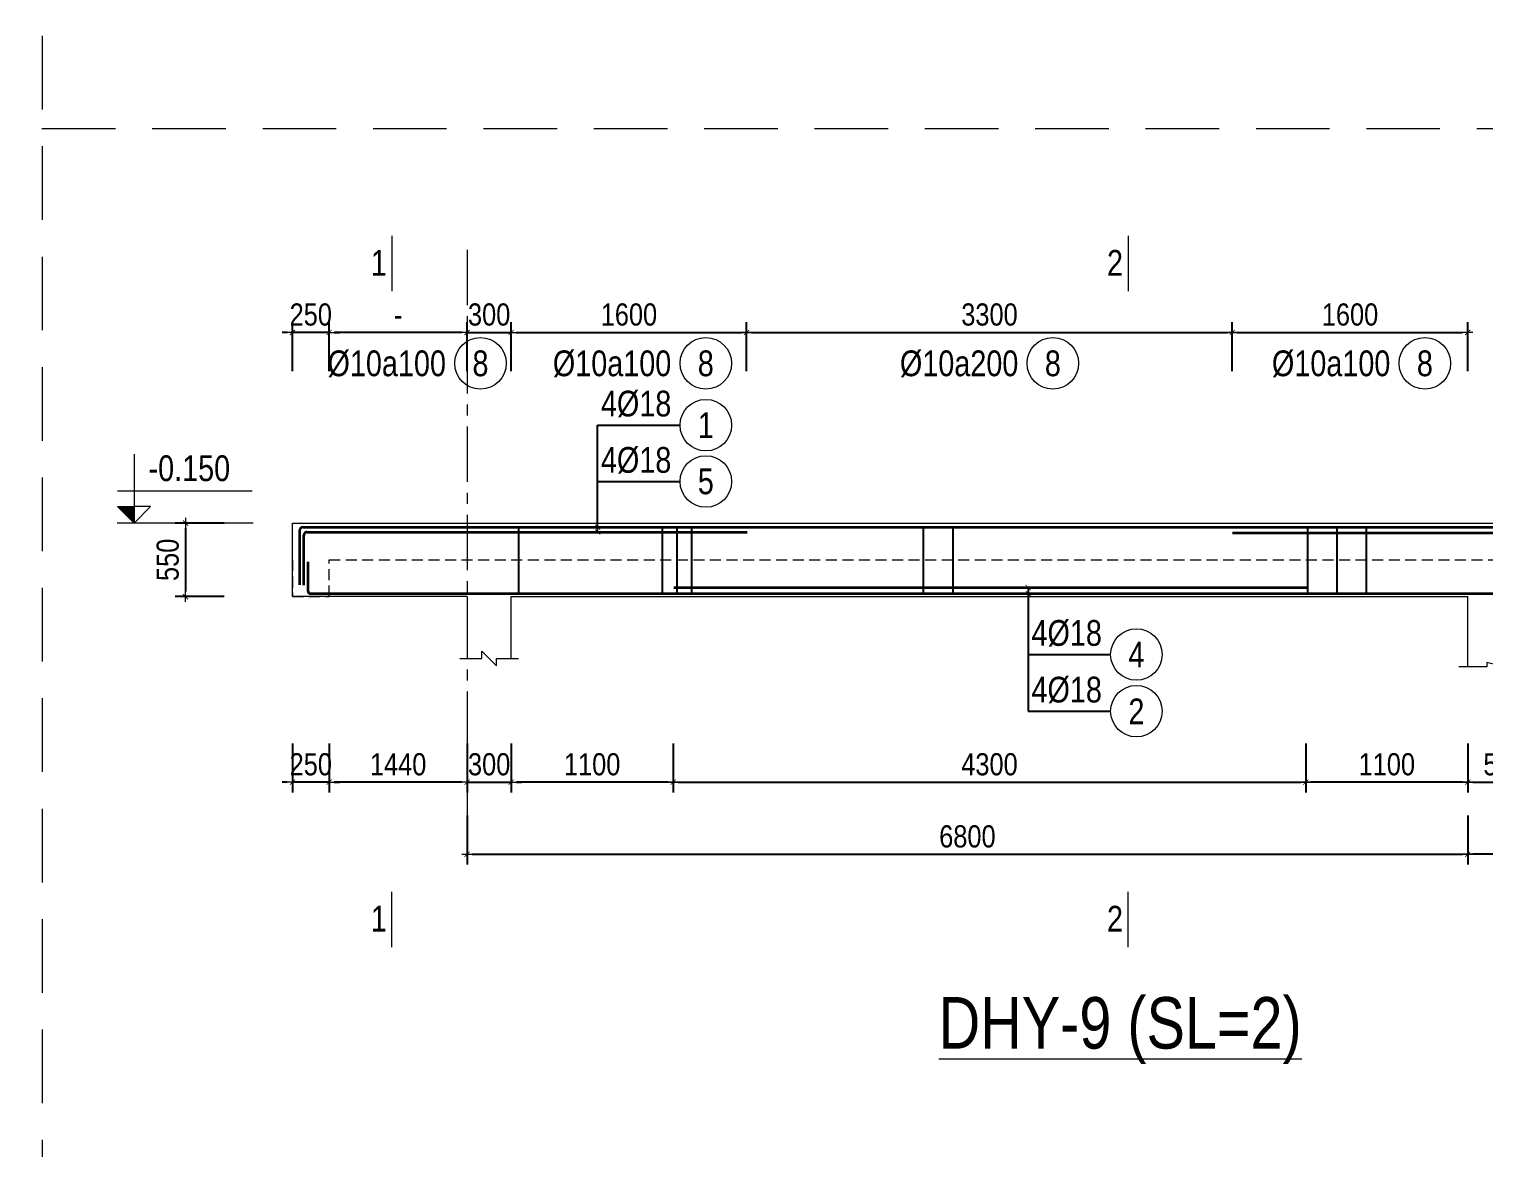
# Model space of a CAD drawing. Header units: millimetres. Extents: x 397144 to 10081729, y 99180 to 1327802.
# Drawn here: x 4993426 to 5003312, y 706292 to 713891 of the extents above; entities that cross this region are included whole.
import ezdxf
from ezdxf.enums import TextEntityAlignment as Align

# ---------------------------------------------------------------- set-up
doc = ezdxf.new("R2010")
doc.units = ezdxf.units.MM
doc.header["$PDSIZE"] = -10
doc.linetypes.add('CENTER', pattern=[2, 1.25, -0.25, 0.25, -0.25])
doc.linetypes.add('HIDDEN', pattern=[0.375, 0.25, -0.125])
doc.layers.get('0').update_dxf_attribs({"linetype": 'CONTINUOUS'})
doc.layers.get('Defpoints').update_dxf_attribs({"color": 12, "linetype": 'CONTINUOUS'})
for name, color, linetype, lineweight in [('kata_dim', 8, 'CONTINUOUS', 13), ('kata_grid', 8, 'CENTER', 13), ('kata_net khuat', 9, 'HIDDEN', 5), ('kata_net manh', 8, 'CONTINUOUS', 5), ('kata_net thay', 4, 'CONTINUOUS', 20), ('kata_text', 7, 'CONTINUOUS', 20), ('kata_thep chu', 1, 'CONTINUOUS', 35), ('kata_thep dai', 220, 'CONTINUOUS', 25)]:
    doc.layers.add(name, color=color, linetype=linetype, lineweight=lineweight)
doc.styles.add('kata_text', font='arial.ttf', dxfattribs={"width": 0.8})
doc.styles.add('Star-HelCon', font='VHELVCN_0.TTF')
doc.dimstyles.new('kata_dim_70', dxfattribs={"dimscale": 70, "dimtxt": 2.15, "dimasz": 0.5, "dimexe": 1, "dimexo": 2, "dimtad": 1, "dimdec": 0, "dimrnd": 5, "dimzin": 0, "dimdsep": 46, "dimtxsty": 'Star-HelCon', "dimblk": 'kata_block_ArchTick', "dimcen": 0.09, "dimdle": 1.2, "dimclrd": 8, "dimclre": 8, "dimclrt": 3, "dimadec": 0, "dimazin": 0, "dimtfac": 1, "dimtdec": 0, "dimtix": 1, "dimtmove": 2, "dimatfit": 3, "dimfxl": 3.75, "dimfxlon": 1, "dimtolj": 1, "dimtzin": 0, "dimarcsym": 0})

# ---------------------------------------------------------------- blocks, each defined once
blk = doc.blocks.new('kata_block_TD')
at = {"color": 6, "linetype": 'ByBlock', "lineweight": -2, "style": 'kata_text', "width": 0.8}
blk.add_attdef('SECTDET2', text='', height=5, dxfattribs=at).set_placement((0, 7.970649532882817), align=Align.CENTER)
at = {"color": 0, "linetype": 'ByBlock', "lineweight": -2, "style": 'kata_text', "width": 0.8}
blk.add_attdef('SECTDET1', text='', height=5, dxfattribs=at).set_placement((0, 1.470649532882817), align=Align.CENTER)
at = {"color": 3, "lineweight": 25, "style": 'kata_text', "width": 0.8}
blk.add_attdef('SSCALE', text='', height=2.5, dxfattribs=at).set_placement((0, -3.998868953555331), align=Align.CENTER)
blk = doc.blocks.new('kata_block_ArchTick')
at = {"color": 8}
blk.add_line((1, 0), (-1, 0), dxfattribs=at)
at = {"color": 8, "const_width": 0.15}
blk.add_lwpolyline([(-0.5, -0.5), (0.5, 0.5)], dxfattribs=at)
blk = doc.blocks.new('*D681')
at = {"layer": 'Defpoints', "color": 0, "transparency": 16777216}
for p in [(4996701.804980027, 711830.7910530006), (4996401.804980027, 710535.7910530006), (4996701.804980027, 710535.7910530006)]:
    blk.add_point(p, dxfattribs=at)
at = {"layer": 'kata_dim', "color": 8, "lineweight": -2, "transparency": 16777216}
for p, q in [((4996401.804980027, 711568.2910530006), (4996401.804980027, 711900.7910530006)), ((4996701.804980027, 711568.2910530006), (4996701.804980027, 711900.7910530006)), ((4996366.804980027, 711830.7910530006), (4996331.804980027, 711830.7910530006)), ((4996401.804980027, 711830.7910530006), (4996701.804980027, 711830.7910530006)), ((4996736.804980027, 711830.7910530006), (4996771.804980027, 711830.7910530006))]:
    blk.add_line(p, q, dxfattribs=at)
at = {"layer": 'kata_dim', "color": 8, "lineweight": -2, "transparency": 16777216, "xscale": 35, "yscale": 35, "zscale": 35}
blk.add_blockref('kata_block_ArchTick', (4996401.804980027, 711830.7910530006), dxfattribs=at)
at = {"layer": 'kata_dim', "color": 8, "lineweight": -2, "transparency": 16777216, "xscale": 35, "yscale": 35, "zscale": 35, "rotation": 180}
blk.add_blockref('kata_block_ArchTick', (4996701.804980027, 711830.7910530006), dxfattribs=at)
at = {"layer": 'kata_dim', "color": 3, "transparency": 16777216, "insert": (4996551.804980027, 711951.396386334), "char_height": 150.5, "attachment_point": 5, "style": 'Star-HelCon'}
blk.add_mtext('\\A1;300', dxfattribs=at)
blk = doc.blocks.new('*D682')
at = {"layer": 'Defpoints', "color": 0, "transparency": 16777216}
for p in [(4998301.804980027, 711830.7910530006), (4996701.804980027, 710535.7910530006), (4998301.804980027, 710535.7910530006)]:
    blk.add_point(p, dxfattribs=at)
at = {"layer": 'kata_dim', "color": 8, "lineweight": -2, "transparency": 16777216}
for p, q in [((4996701.804980027, 711568.2910530006), (4996701.804980027, 711900.7910530006)), ((4998301.804980027, 711568.2910530006), (4998301.804980027, 711900.7910530006)), ((4996736.804980027, 711830.7910530006), (4998266.804980027, 711830.7910530006))]:
    blk.add_line(p, q, dxfattribs=at)
at = {"layer": 'kata_dim', "color": 8, "lineweight": -2, "transparency": 16777216, "xscale": 35, "yscale": 35, "zscale": 35, "rotation": 180}
blk.add_blockref('kata_block_ArchTick', (4996701.804980027, 711830.7910530006), dxfattribs=at)
at = {"layer": 'kata_dim', "color": 8, "lineweight": -2, "transparency": 16777216, "xscale": 35, "yscale": 35, "zscale": 35}
blk.add_blockref('kata_block_ArchTick', (4998301.804980027, 711830.7910530006), dxfattribs=at)
at = {"layer": 'kata_dim', "color": 3, "transparency": 16777216, "insert": (4997501.804980027, 711951.396386334), "char_height": 150.5, "attachment_point": 5, "style": 'Star-HelCon'}
blk.add_mtext('\\A1;1600', dxfattribs=at)
blk = doc.blocks.new('*D683')
at = {"layer": 'Defpoints', "color": 0, "transparency": 16777216}
for p in [(5001601.804974777, 711830.7910530006), (4998301.804980027, 710535.7910530006), (5001601.804974777, 710535.7910530006)]:
    blk.add_point(p, dxfattribs=at)
at = {"layer": 'kata_dim', "color": 8, "lineweight": -2, "transparency": 16777216}
for p, q in [((4998301.804980027, 711568.2910530006), (4998301.804980027, 711900.7910530006)), ((5001601.804974777, 711568.2910530006), (5001601.804974777, 711900.7910530006)), ((4998336.804980027, 711830.7910530006), (5001566.804974777, 711830.7910530006))]:
    blk.add_line(p, q, dxfattribs=at)
at = {"layer": 'kata_dim', "color": 8, "lineweight": -2, "transparency": 16777216, "xscale": 35, "yscale": 35, "zscale": 35, "rotation": 180}
blk.add_blockref('kata_block_ArchTick', (4998301.804980027, 711830.7910530006), dxfattribs=at)
at = {"layer": 'kata_dim', "color": 8, "lineweight": -2, "transparency": 16777216, "xscale": 35, "yscale": 35, "zscale": 35}
blk.add_blockref('kata_block_ArchTick', (5001601.804974777, 711830.7910530006), dxfattribs=at)
at = {"layer": 'kata_dim', "color": 3, "transparency": 16777216, "insert": (4999951.804977402, 711951.396386334), "char_height": 150.5, "attachment_point": 5, "style": 'Star-HelCon'}
blk.add_mtext('\\A1;3300', dxfattribs=at)
blk = doc.blocks.new('*D684')
at = {"layer": 'Defpoints', "color": 0, "transparency": 16777216}
for p in [(5003201.804974777, 711830.7910530006), (5001601.804974777, 710535.7910530006), (5003201.804974777, 710535.7910530006)]:
    blk.add_point(p, dxfattribs=at)
at = {"layer": 'kata_dim', "color": 8, "lineweight": -2, "transparency": 16777216}
for p, q in [((5001601.804974777, 711568.2910530006), (5001601.804974777, 711900.7910530006)), ((5003201.804974777, 711568.2910530006), (5003201.804974777, 711900.7910530006)), ((5001636.804974777, 711830.7910530006), (5003166.804974777, 711830.7910530006))]:
    blk.add_line(p, q, dxfattribs=at)
at = {"layer": 'kata_dim', "color": 8, "lineweight": -2, "transparency": 16777216, "xscale": 35, "yscale": 35, "zscale": 35, "rotation": 180}
blk.add_blockref('kata_block_ArchTick', (5001601.804974777, 711830.7910530006), dxfattribs=at)
at = {"layer": 'kata_dim', "color": 8, "lineweight": -2, "transparency": 16777216, "xscale": 35, "yscale": 35, "zscale": 35}
blk.add_blockref('kata_block_ArchTick', (5003201.804974777, 711830.7910530006), dxfattribs=at)
at = {"layer": 'kata_dim', "color": 3, "transparency": 16777216, "insert": (5002401.804974777, 711951.396386334), "char_height": 150.5, "attachment_point": 5, "style": 'Star-HelCon'}
blk.add_mtext('\\A1;1600', dxfattribs=at)
blk = doc.blocks.new('*D685')
at = {"layer": 'Defpoints', "color": 0, "transparency": 16777216}
for p in [(4995468.719767909, 710535.7910530008), (4994488.719767964, 710035.7910530008), (4995468.719767909, 710035.7910530008)]:
    blk.add_point(p, dxfattribs=at)
at = {"layer": 'kata_dim', "color": 8, "lineweight": -2, "transparency": 16777216}
for p, q in [((4994751.219767964, 710535.7910530008), (4994418.719767964, 710535.7910530008)), ((4994488.719767964, 710500.7910530008), (4994488.719767964, 710070.7910530008)), ((4994751.219767964, 710035.7910530008), (4994418.719767964, 710035.7910530008))]:
    blk.add_line(p, q, dxfattribs=at)
at = {"layer": 'kata_dim', "color": 8, "lineweight": -2, "transparency": 16777216, "xscale": 35, "yscale": 35, "zscale": 35}
for p, rotation in [((4994488.719767964, 710535.7910530008), 90), ((4994488.719767964, 710035.7910530008), 270)]:
    blk.add_blockref('kata_block_ArchTick', p, dxfattribs=dict(at, rotation=rotation))
at = {"layer": 'kata_dim', "color": 3, "transparency": 16777216, "insert": (4994368.114434631, 710285.7910529992), "char_height": 150.5, "attachment_point": 5, "rotation": 90, "style": 'Star-HelCon'}
blk.add_mtext('\\A1;550', dxfattribs=at)
blk = doc.blocks.new('kata_block_CT')
blk.add_hatch(color=256).paths.add_polyline_path([(0, 1.596954857557648), (-1.612010908633238, 1.596954857557648), (0, 0)])
at = {"ltscale": 50}
h = blk.add_hatch(dxfattribs=at)
h.set_pattern_fill('ANSI31', color=8, scale=1.406250541793835, style=0)
h.set_pattern_definition([(45.00000000000001, (0, 5.456968210637569e-12), (-3.157122508925224, 3.157122508925225), [])])
h.paths.add_polyline_path([(0, 1.596954857557648), (0, 0), (1.612010908924276, 1.596954857557648)])
at = {"color": 8, "ltscale": 50}
for p, q in [((-1.592704896858777, 3.140833880479477), (11.46947077315417, 3.140833880479477)), ((11.56125648126181, 5.456968210637569e-12), (-1.63869572513795, 5.456968210637569e-12))]:
    blk.add_line(p, q, dxfattribs=at)
for points in [[(0, 6.69495074864426), (0, 0)], [(0, 0), (-1.612010908633238, 1.596954857557648), (0, 1.596954857557648)], [(0, 0), (1.612010908924276, 1.596954857557648), (0, 1.596954857557648)]]:
    blk.add_lwpolyline(points, dxfattribs=at)
at = {"color": 3, "style": 'kata_text', "width": 0.8}
blk.add_attdef('CT', (1.409564409346785, 4.068271311703938), '', height=2.5, dxfattribs=at)
blk = doc.blocks.new('*D686')
at = {"layer": 'Defpoints', "color": 0, "transparency": 16777216}
for p in [(4996401.804980027, 709615.7910530006), (5003201.804980027, 708775.7910530006), (5003201.804980027, 708285.7910530006)]:
    blk.add_point(p, dxfattribs=at)
at = {"layer": 'kata_dim', "color": 8, "lineweight": -2, "transparency": 16777216}
for p, q in [((4996401.804980027, 708548.2910530006), (4996401.804980027, 708215.7910530006)), ((5003201.804980027, 708548.2910530006), (5003201.804980027, 708215.7910530006)), ((4996436.804980027, 708285.7910530006), (5003166.804980027, 708285.7910530006))]:
    blk.add_line(p, q, dxfattribs=at)
at = {"layer": 'kata_dim', "color": 8, "lineweight": -2, "transparency": 16777216, "xscale": 35, "yscale": 35, "zscale": 35, "rotation": 180}
blk.add_blockref('kata_block_ArchTick', (4996401.804980027, 708285.7910530006), dxfattribs=at)
at = {"layer": 'kata_dim', "color": 8, "lineweight": -2, "transparency": 16777216, "xscale": 35, "yscale": 35, "zscale": 35}
blk.add_blockref('kata_block_ArchTick', (5003201.804980027, 708285.7910530006), dxfattribs=at)
at = {"layer": 'kata_dim', "color": 3, "transparency": 16777216, "insert": (4999801.804980027, 708406.396386334), "char_height": 150.5, "attachment_point": 5, "style": 'Star-HelCon'}
blk.add_mtext('\\A1;6800', dxfattribs=at)
blk = doc.blocks.new('*D687')
at = {"layer": 'Defpoints', "color": 0, "transparency": 16777216}
for p in [(4996401.804980027, 710035.7910530006), (4996701.804980027, 710035.7910530006), (4996701.804980027, 708775.7910530006)]:
    blk.add_point(p, dxfattribs=at)
at = {"layer": 'kata_dim', "color": 8, "lineweight": -2, "transparency": 16777216}
for p, q in [((4996401.804980027, 709038.2910530006), (4996401.804980027, 708705.7910530006)), ((4996701.804980027, 709038.2910530006), (4996701.804980027, 708705.7910530006)), ((4996366.804980027, 708775.7910530006), (4996331.804980027, 708775.7910530006)), ((4996401.804980027, 708775.7910530006), (4996701.804980027, 708775.7910530006)), ((4996736.804980027, 708775.7910530006), (4996771.804980027, 708775.7910530006))]:
    blk.add_line(p, q, dxfattribs=at)
at = {"layer": 'kata_dim', "color": 8, "lineweight": -2, "transparency": 16777216, "xscale": 35, "yscale": 35, "zscale": 35}
blk.add_blockref('kata_block_ArchTick', (4996401.804980027, 708775.7910530006), dxfattribs=at)
at = {"layer": 'kata_dim', "color": 8, "lineweight": -2, "transparency": 16777216, "xscale": 35, "yscale": 35, "zscale": 35, "rotation": 180}
blk.add_blockref('kata_block_ArchTick', (4996701.804980027, 708775.7910530006), dxfattribs=at)
at = {"layer": 'kata_dim', "color": 3, "transparency": 16777216, "insert": (4996551.804980027, 708896.396386334), "char_height": 150.5, "attachment_point": 5, "style": 'Star-HelCon'}
blk.add_mtext('\\A1;300', dxfattribs=at)
blk = doc.blocks.new('*D688')
at = {"layer": 'Defpoints', "color": 0, "transparency": 16777216}
for p in [(4996701.804980027, 710035.7910530006), (4997801.804980027, 710035.7910530006), (4996701.804980027, 708775.7910530006)]:
    blk.add_point(p, dxfattribs=at)
at = {"layer": 'kata_dim', "color": 8, "lineweight": -2, "transparency": 16777216}
for p, q in [((4996701.804980027, 709038.2910530006), (4996701.804980027, 708705.7910530006)), ((4997801.804980027, 709038.2910530006), (4997801.804980027, 708705.7910530006)), ((4997766.804980027, 708775.7910530006), (4996736.804980027, 708775.7910530006))]:
    blk.add_line(p, q, dxfattribs=at)
at = {"layer": 'kata_dim', "color": 8, "lineweight": -2, "transparency": 16777216, "xscale": 35, "yscale": 35, "zscale": 35, "rotation": 180}
blk.add_blockref('kata_block_ArchTick', (4996701.804980027, 708775.7910530006), dxfattribs=at)
at = {"layer": 'kata_dim', "color": 8, "lineweight": -2, "transparency": 16777216, "xscale": 35, "yscale": 35, "zscale": 35}
blk.add_blockref('kata_block_ArchTick', (4997801.804980027, 708775.7910530006), dxfattribs=at)
at = {"layer": 'kata_dim', "color": 3, "transparency": 16777216, "insert": (4997251.804980027, 708896.396386334), "char_height": 150.5, "attachment_point": 5, "style": 'Star-HelCon'}
blk.add_mtext('\\A1;1100', dxfattribs=at)
blk = doc.blocks.new('*D689')
at = {"layer": 'Defpoints', "color": 0, "transparency": 16777216}
for p in [(4997801.804980027, 710035.7910530006), (5002101.804974777, 709038.2910530006), (5002101.804974777, 708775.7910530006)]:
    blk.add_point(p, dxfattribs=at)
at = {"layer": 'kata_dim', "color": 8, "lineweight": -2, "transparency": 16777216}
for p, q in [((4997801.804980027, 709038.2910530006), (4997801.804980027, 708705.7910530006)), ((5002101.804974777, 708898.2910530006), (5002101.804974777, 708705.7910530006)), ((4997836.804980027, 708775.7910530006), (5002066.804974777, 708775.7910530006))]:
    blk.add_line(p, q, dxfattribs=at)
at = {"layer": 'kata_dim', "color": 8, "lineweight": -2, "transparency": 16777216, "xscale": 35, "yscale": 35, "zscale": 35, "rotation": 180}
blk.add_blockref('kata_block_ArchTick', (4997801.804980027, 708775.7910530006), dxfattribs=at)
at = {"layer": 'kata_dim', "color": 8, "lineweight": -2, "transparency": 16777216, "xscale": 35, "yscale": 35, "zscale": 35}
blk.add_blockref('kata_block_ArchTick', (5002101.804974777, 708775.7910530006), dxfattribs=at)
at = {"layer": 'kata_dim', "color": 3, "transparency": 16777216, "insert": (4999951.804977402, 708896.396386334), "char_height": 150.5, "attachment_point": 5, "style": 'Star-HelCon'}
blk.add_mtext('\\A1;4300', dxfattribs=at)
blk = doc.blocks.new('*U11')
blk.add_circle((2.5, 0), 2.5)
at = {"layer": 'kata_text', "color": 3, "style": 'kata_text', "width": 0.8}
blk.add_attdef('DK2', text='', height=2.5, dxfattribs=at).set_placement((-0.85, 0.8455043070534884), align=Align.RIGHT)
at = {"layer": 'kata_text', "color": 7, "style": 'kata_text', "width": 0.8}
blk.add_attdef('SH3', text='', height=2.5, dxfattribs=at).set_placement((2.5, 0), align=Align.MIDDLE)
blk = doc.blocks.new('*U14')
blk.add_circle((2.5, 0), 2.5)
at = {"layer": 'kata_text', "color": 3, "style": 'kata_text', "width": 0.8}
blk.add_attdef('DKKC2', text='', height=2.5, dxfattribs=at).set_placement((-0.85, -1.249999999999998), align=Align.RIGHT)
at = {"layer": 'kata_text', "color": 7, "style": 'kata_text', "width": 0.8}
blk.add_attdef('SH3', text='', height=2.5, dxfattribs=at).set_placement((2.5, 0), align=Align.MIDDLE)
blk = doc.blocks.new('kata_block_SECBAL')
at = {"color": 0, "linetype": 'ByBlock', "lineweight": -2}
blk.add_line((9.278846846427768e-07, 4.357142857143117), (0, -1), dxfattribs=at)
at = {"color": 0, "linetype": 'ByBlock', "lineweight": -2, "style": 'kata_text', "width": 0.8}
blk.add_attdef('DETAIL', text='', height=2.5, dxfattribs=at).set_placement((-0.4999587343882013, 1.749873724336794), align=Align.MIDDLE_RIGHT)
blk = doc.blocks.new('*U15')
at = {"color": 0, "linetype": 'ByBlock', "lineweight": -2}
blk.add_line((9.278846826760661e-07, -1), (1.966710793847991e-15, 4.357142857143117), dxfattribs=at)
at = {"color": 0, "linetype": 'ByBlock', "lineweight": -2, "style": 'kata_text', "width": 0.8}
blk.add_attdef('DETAIL', text='', height=2.5, dxfattribs=at).set_placement((-0.4999587343882013, 1.749873724336794), align=Align.MIDDLE_RIGHT)
blk = doc.blocks.new('*D692')
at = {"layer": 'Defpoints', "color": 0, "ltscale": 0.8, "transparency": 16777216}
for p in [(4995464.866738762, 711830.7910530006), (4996401.804980027, 710535.7910530006), (4995464.866738762, 710285.7910530006)]:
    blk.add_point(p, dxfattribs=at)
at = {"layer": 'kata_net thay', "color": 8, "lineweight": -2, "ltscale": 0.8, "transparency": 16777216}
for p, q in [((4995464.866738762, 711568.2910530006), (4995464.866738762, 711900.7910530006)), ((4996401.804980027, 711568.2910530006), (4996401.804980027, 711900.7910530006)), ((4996366.804980027, 711830.7910530006), (4995499.866738762, 711830.7910530006))]:
    blk.add_line(p, q, dxfattribs=at)
at = {"layer": 'kata_net thay', "color": 8, "lineweight": -2, "ltscale": 0.8, "transparency": 16777216, "xscale": 35, "yscale": 35, "zscale": 35, "rotation": 180}
blk.add_blockref('kata_block_ArchTick', (4995464.866738762, 711830.7910530006), dxfattribs=at)
at = {"layer": 'kata_net thay', "color": 8, "lineweight": -2, "ltscale": 0.8, "transparency": 16777216, "xscale": 35, "yscale": 35, "zscale": 35}
blk.add_blockref('kata_block_ArchTick', (4996401.804980027, 711830.7910530006), dxfattribs=at)
at = {"layer": 'kata_net thay', "color": 3, "ltscale": 0.8, "transparency": 16777216, "insert": (4995933.335859395, 711949.7910530006), "char_height": 150.5, "attachment_point": 5, "style": 'Star-HelCon'}
blk.add_mtext('\\A1;-', dxfattribs=at)
blk = doc.blocks.new('*D702')
at = {"layer": 'Defpoints', "color": 0, "ltscale": 0.8, "transparency": 16777216}
for p in [(4995214.866738762, 711830.7910530006), (4995214.866738762, 710535.7910530006), (4995464.866738762, 710285.7910530006)]:
    blk.add_point(p, dxfattribs=at)
at = {"layer": 'kata_net thay', "color": 8, "lineweight": -2, "ltscale": 0.8, "transparency": 16777216}
for p, q in [((4995214.866738762, 711568.2910530006), (4995214.866738762, 711900.7910530006)), ((4995464.866738762, 711568.2910530006), (4995464.866738762, 711900.7910530006)), ((4995179.866738762, 711830.7910530006), (4995144.866738762, 711830.7910530006)), ((4995464.866738762, 711830.7910530006), (4995214.866738762, 711830.7910530006)), ((4995499.866738762, 711830.7910530006), (4995534.866738762, 711830.7910530006))]:
    blk.add_line(p, q, dxfattribs=at)
at = {"layer": 'kata_net thay', "color": 8, "lineweight": -2, "ltscale": 0.8, "transparency": 16777216, "xscale": 35, "yscale": 35, "zscale": 35}
blk.add_blockref('kata_block_ArchTick', (4995214.866738762, 711830.7910530006), dxfattribs=at)
at = {"layer": 'kata_net thay', "color": 8, "lineweight": -2, "ltscale": 0.8, "transparency": 16777216, "xscale": 35, "yscale": 35, "zscale": 35, "rotation": 180}
blk.add_blockref('kata_block_ArchTick', (4995464.866738762, 711830.7910530006), dxfattribs=at)
at = {"layer": 'kata_net thay', "color": 3, "ltscale": 0.8, "transparency": 16777216, "insert": (4995339.866738762, 711951.396386334), "char_height": 150.5, "attachment_point": 5, "style": 'Star-HelCon'}
blk.add_mtext('\\A1;250', dxfattribs=at)
blk = doc.blocks.new('*D703')
at = {"layer": 'Defpoints', "color": 0, "ltscale": 0.8, "transparency": 16777216}
for p in [(4995464.866738762, 710035.7910530006), (4996401.804980027, 710035.7910530006), (4995464.866738762, 708775.7910530006)]:
    blk.add_point(p, dxfattribs=at)
at = {"layer": 'kata_net thay', "color": 8, "lineweight": -2, "ltscale": 0.8, "transparency": 16777216}
for p, q in [((4995464.866738762, 709038.2910530006), (4995464.866738762, 708705.7910530006)), ((4996401.804980027, 709038.2910530006), (4996401.804980027, 708705.7910530006)), ((4996366.804980027, 708775.7910530006), (4995499.866738762, 708775.7910530006))]:
    blk.add_line(p, q, dxfattribs=at)
at = {"layer": 'kata_net thay', "color": 8, "lineweight": -2, "ltscale": 0.8, "transparency": 16777216, "xscale": 35, "yscale": 35, "zscale": 35, "rotation": 180}
blk.add_blockref('kata_block_ArchTick', (4995464.866738762, 708775.7910530006), dxfattribs=at)
at = {"layer": 'kata_net thay', "color": 8, "lineweight": -2, "ltscale": 0.8, "transparency": 16777216, "xscale": 35, "yscale": 35, "zscale": 35}
blk.add_blockref('kata_block_ArchTick', (4996401.804980027, 708775.7910530006), dxfattribs=at)
at = {"layer": 'kata_net thay', "color": 3, "ltscale": 0.8, "transparency": 16777216, "insert": (4995933.335859395, 708896.396386334), "char_height": 150.5, "attachment_point": 5, "style": 'Star-HelCon'}
blk.add_mtext('\\A1;1440', dxfattribs=at)
blk = doc.blocks.new('*D704')
at = {"layer": 'Defpoints', "color": 0, "ltscale": 0.8, "transparency": 16777216}
for p in [(4995214.866738762, 710035.7910530006), (4995464.866738762, 710035.7910530006), (4995214.866738762, 708775.7910530006)]:
    blk.add_point(p, dxfattribs=at)
at = {"layer": 'kata_net thay', "color": 8, "lineweight": -2, "ltscale": 0.8, "transparency": 16777216}
for p, q in [((4995214.866738762, 709038.2910530006), (4995214.866738762, 708705.7910530006)), ((4995464.866738762, 709038.2910530006), (4995464.866738762, 708705.7910530006)), ((4995179.866738762, 708775.7910530006), (4995144.866738762, 708775.7910530006)), ((4995464.866738762, 708775.7910530006), (4995214.866738762, 708775.7910530006)), ((4995499.866738762, 708775.7910530006), (4995534.866738762, 708775.7910530006))]:
    blk.add_line(p, q, dxfattribs=at)
at = {"layer": 'kata_net thay', "color": 8, "lineweight": -2, "ltscale": 0.8, "transparency": 16777216, "xscale": 35, "yscale": 35, "zscale": 35}
blk.add_blockref('kata_block_ArchTick', (4995214.866738762, 708775.7910530006), dxfattribs=at)
at = {"layer": 'kata_net thay', "color": 8, "lineweight": -2, "ltscale": 0.8, "transparency": 16777216, "xscale": 35, "yscale": 35, "zscale": 35, "rotation": 180}
blk.add_blockref('kata_block_ArchTick', (4995464.866738762, 708775.7910530006), dxfattribs=at)
at = {"layer": 'kata_net thay', "color": 3, "ltscale": 0.8, "transparency": 16777216, "insert": (4995339.866738762, 708896.396386334), "char_height": 150.5, "attachment_point": 5, "style": 'Star-HelCon'}
blk.add_mtext('\\A1;250', dxfattribs=at)
blk = doc.blocks.new('*D693')
at = {"layer": 'Defpoints', "color": 0, "transparency": 16777216}
for p in [(5002101.804974777, 710035.7910530006), (5003201.804974777, 710035.7910530006), (5002101.804974777, 708775.7910530006)]:
    blk.add_point(p, dxfattribs=at)
at = {"layer": 'kata_dim', "color": 8, "lineweight": -2, "transparency": 16777216}
for p, q in [((5002101.804974777, 709038.2910530006), (5002101.804974777, 708705.7910530006)), ((5003201.804974777, 709038.2910530006), (5003201.804974777, 708705.7910530006)), ((5003166.804974777, 708775.7910530006), (5002136.804974777, 708775.7910530006))]:
    blk.add_line(p, q, dxfattribs=at)
at = {"layer": 'kata_dim', "color": 8, "lineweight": -2, "transparency": 16777216, "xscale": 35, "yscale": 35, "zscale": 35, "rotation": 180}
blk.add_blockref('kata_block_ArchTick', (5002101.804974777, 708775.7910530006), dxfattribs=at)
at = {"layer": 'kata_dim', "color": 8, "lineweight": -2, "transparency": 16777216, "xscale": 35, "yscale": 35, "zscale": 35}
blk.add_blockref('kata_block_ArchTick', (5003201.804974777, 708775.7910530006), dxfattribs=at)
at = {"layer": 'kata_dim', "color": 3, "transparency": 16777216, "insert": (5002651.804974777, 708896.396386334), "char_height": 150.5, "attachment_point": 5, "style": 'Star-HelCon'}
blk.add_mtext('\\A1;1100', dxfattribs=at)
blk = doc.blocks.new('*D696')
at = {"layer": 'Defpoints', "color": 0, "transparency": 16777216}
for p in [(5003201.804974777, 710035.7910530006), (5003701.804980027, 710035.7910530006), (5003701.804980027, 708775.7910530006)]:
    blk.add_point(p, dxfattribs=at)
at = {"layer": 'kata_dim', "color": 8, "lineweight": -2, "transparency": 16777216}
for p, q in [((5003201.804974777, 709038.2910530006), (5003201.804974777, 708705.7910530006)), ((5003701.804980027, 709038.2910530006), (5003701.804980027, 708705.7910530006)), ((5003236.804974777, 708775.7910530006), (5003666.804980027, 708775.7910530006))]:
    blk.add_line(p, q, dxfattribs=at)
at = {"layer": 'kata_dim', "color": 8, "lineweight": -2, "transparency": 16777216, "xscale": 35, "yscale": 35, "zscale": 35, "rotation": 180}
blk.add_blockref('kata_block_ArchTick', (5003201.804974777, 708775.7910530006), dxfattribs=at)
at = {"layer": 'kata_dim', "color": 8, "lineweight": -2, "transparency": 16777216, "xscale": 35, "yscale": 35, "zscale": 35}
blk.add_blockref('kata_block_ArchTick', (5003701.804980027, 708775.7910530006), dxfattribs=at)
at = {"layer": 'kata_dim', "color": 3, "transparency": 16777216, "insert": (5003451.804977402, 708896.396386334), "char_height": 150.5, "attachment_point": 5, "style": 'Star-HelCon'}
blk.add_mtext('\\A1;500', dxfattribs=at)
blk = doc.blocks.new('*D701')
at = {"layer": 'Defpoints', "color": 0, "ltscale": 0.8, "transparency": 16777216}
for p in [(5003201.804980029, 710035.7910530006), (5007551.804980027, 708775.7910530006), (5003201.804980029, 708285.7910529997)]:
    blk.add_point(p, dxfattribs=at)
at = {"layer": 'kata_dim', "color": 8, "lineweight": -2, "ltscale": 0.8, "transparency": 16777216}
for p, q in [((5003201.804980029, 708548.2910529997), (5003201.804980029, 708215.7910529997)), ((5007551.804980027, 708548.2910529997), (5007551.804980027, 708215.7910529997)), ((5007516.804980027, 708285.7910529997), (5003236.804980029, 708285.7910529997))]:
    blk.add_line(p, q, dxfattribs=at)
at = {"layer": 'kata_dim', "color": 8, "lineweight": -2, "ltscale": 0.8, "transparency": 16777216, "xscale": 35, "yscale": 35, "zscale": 35, "rotation": 180}
blk.add_blockref('kata_block_ArchTick', (5003201.804980029, 708285.7910529997), dxfattribs=at)
at = {"layer": 'kata_dim', "color": 8, "lineweight": -2, "ltscale": 0.8, "transparency": 16777216, "xscale": 35, "yscale": 35, "zscale": 35}
blk.add_blockref('kata_block_ArchTick', (5007551.804980027, 708285.7910529997), dxfattribs=at)
at = {"layer": 'kata_dim', "color": 3, "ltscale": 0.8, "transparency": 16777216, "insert": (5005376.804980028, 708406.396386333), "char_height": 150.5, "attachment_point": 5, "style": 'Star-HelCon'}
blk.add_mtext('\\A1;4350', dxfattribs=at)

msp = doc.modelspace()

# ---------------------------------------------------------------- linework, layer by layer
at = {"layer": 'kata_dim'}
msp.add_lwpolyline([(4996351.804980027, 709615.7910530006), (4996501.804980027, 709615.7910530006), (4996501.804980027, 709665.7910530006), (4996601.804980027, 709565.7910530006), (4996601.804980027, 709615.7910530006), (4996751.804980027, 709615.7910530006)], dxfattribs=at)
at = {"layer": 'kata_grid', "ltscale": 300}
msp.add_line((4996401.804980027, 712390.7910530006), (4996401.804980027, 708215.7910530006), dxfattribs=at)
at = {"layer": 'kata_net khuat', "ltscale": 2000}
for p, q in [((4993514.818295714, 721345.2463785384), (4993514.818295714, 705085.2217131258)), ((4968763.069920443, 713215.234045832), (5017397.965125025, 713215.2340458321))]:
    msp.add_line(p, q, dxfattribs=at)
at = {"layer": 'kata_net khuat', "ltscale": 300}
msp.add_line((4996401.804980027, 710535.7910530006), (4996701.804980027, 710535.7910530006), dxfattribs=at)
msp.add_lwpolyline([(4995214.866738762, 710285.7910530006), (4995214.866738762, 710035.7910530006), (4995464.866738762, 710035.7910530006), (4995464.866738762, 710285.7910530006), (5006501.804974777, 710285.7910530006), (5006501.804974777, 710035.7910530006)], dxfattribs=at)
at = {"layer": 'kata_net thay'}
for p, q in [((4996401.804980027, 710535.7910530006), (5006501.804974777, 710535.7910530006)), ((5003201.804980029, 709558.8516469259), (5003201.804980029, 710035.7910530006))]:
    msp.add_line(p, q, dxfattribs=at)
for points in [[(4996401.804980027, 710035.7910530006), (4995214.866738762, 710035.7910530006), (4995214.866738762, 710535.7910530006), (4996401.804980027, 710535.7910530006)], [(4996401.804980027, 710035.7910530006), (4996401.804980027, 710035.7910530006), (4996401.804980027, 709615.7910530006)], [(4996701.804980027, 709615.7910530006), (4996701.804980027, 710035.7910530006), (5003201.804980029, 710035.7910530006)], [(5003761.804980027, 709558.8516469258), (5003571.804980028, 709558.8516469258), (5003571.804980028, 709528.8516469258), (5003331.804980028, 709588.8516469258), (5003331.804980028, 709558.8516469258), (5003141.804980029, 709558.8516469258)]]:
    msp.add_lwpolyline(points, dxfattribs=at)
at = {"layer": 'kata_thep chu'}
for p, q in [((4995284.866738762, 710506.7910530006), (5007417.825031203, 710506.7910530006)), ((4995264.866738762, 710116.5724839342), (4995264.866738762, 710486.7910530006)), ((4995292.916793255, 710113.9077388662), (4995293.095109832, 710454.5181369231)), ((4995313.095109846, 710474.5181369333), (4998306.316624773, 710474.5181369338)), ((4997806.840801072, 710097.7429085445), (5002108.881021728, 710097.7429085447))]:
    msp.add_line(p, q, dxfattribs=at)
at = {"layer": 'kata_thep chu', "flags": 128}
msp.add_lwpolyline([(5005398.359957189, 710467.7910530006), (5005398.359957189, 710467.7910530006, 0.4142135619963204), (5005398.359957189, 710467.7910530006), (5001602.469969687, 710467.7910530006)], format="xyb", dxfattribs=at)
at = {"layer": 'kata_thep chu'}
msp.add_lwpolyline([(4995319.374156033, 710272.5511155748), (4995319.374156033, 710076.7429085446, 0.4142135623730951), (4995339.374156033, 710056.7429085446), (5007417.825031203, 710056.7429085446)], format="xyb", dxfattribs=at)
for centre in [(4995284.866738775, 710486.7910529876), (4995313.095109846, 710454.5181369208)]:
    msp.add_arc(centre, 20.00000001257285, 90, 179.9999999733196, dxfattribs=at)
at = {"layer": 'kata_thep dai', "ltscale": 52.5}
for p, q in [((4996751.804980027, 710510.7910530006), (4996751.804980027, 710060.7910530006)), ((4997726.804980027, 710510.7910530006), (4997726.804980027, 710060.7910530006)), ((4997826.804980027, 710510.7910530006), (4997826.804980027, 710060.7910530006)), ((4997926.804980027, 710510.7910530006), (4997926.804980027, 710060.7910530006)), ((4999501.804980027, 710510.7910530006), (4999501.804980027, 710060.7910530006)), ((4999701.804980027, 710510.7910530006), (4999701.804980027, 710060.7910530006)), ((5002112.355252915, 710510.7910530006), (5002112.355252915, 710060.7910530006)), ((5002312.355252915, 710510.7910530006), (5002312.355252915, 710060.7910530006)), ((5002512.355252915, 710510.7910530006), (5002512.355252915, 710060.7910530006))]:
    msp.add_line(p, q, dxfattribs=at)

# ---------------------------------------------------------------- block references
at = {"layer": 'kata_dim', "color": 2, "xscale": 70, "yscale": 70, "zscale": 70}
for name, p, values in [('kata_block_SECBAL', (4995891.607816723, 712180.7910530006), {'DETAIL': '1'}), ('kata_block_SECBAL', (5000894.023579702, 712180.7910530006), {'DETAIL': '2'}), ('*U15', (4995891.607816723, 707725.7910530006), {'DETAIL': '1'}), ('*U15', (5000894.023579702, 707725.7910530006), {'DETAIL': '2'})]:
    msp.add_blockref(name, p, dxfattribs=at).add_auto_attribs(values)
at = {"layer": 'kata_net manh', "xscale": 70, "yscale": 70, "zscale": 70}
for name, p, values in [('*U14', (4996317.937923638, 711620.7910530006), {'SH3': '8', 'DKKC2': '%%C10a100'}), ('*U14', (4997849.014810323, 711620.7910530006), {'SH3': '8', 'DKKC2': '%%C10a100'}), ('*U14', (5000207.444138539, 711620.7910530006), {'SH3': '8', 'DKKC2': '%%C10a200'}), ('*U14', (5002735.358991045, 711620.7910530006), {'SH3': '8', 'DKKC2': '%%C10a100'}), ('*U11', (4997849.304980027, 711200.7910530006), {'SH3': '1', 'DK2': '4%%c18'}), ('*U11', (4997849.304980027, 710818.0417487414), {'SH3': '5', 'DK2': '4%%c18'}), ('*U11', (5000775.189252543, 709642.7429085446), {'SH3': '4', 'DK2': '4%%c18'}), ('*U11', (5000775.189252543, 709257.7429085446), {'SH3': '2', 'DK2': '4%%c18'})]:
    msp.add_blockref(name, p, dxfattribs=at).add_auto_attribs(values)
at = {"layer": 'kata_text', "xscale": 70, "yscale": 70, "zscale": 70}
msp.add_blockref('kata_block_CT', (4994138.719767907, 710535.7910530006), dxfattribs=at).add_auto_attribs({'CT': '-0.150'})
at = {"layer": 'kata_text'}
ref = msp.add_blockref('kata_block_TD', (5000840.035018903, 706863.0933475641), dxfattribs=dict(at, xscale=70, yscale=70, zscale=70))
ref.add_attrib('SECTDET1', '%%UDHY-9 (SL=2)', dxfattribs={"layer": '0', "color": 0, "linetype": 'ByBlock', "lineweight": -2, "height": 350, "style": 'kata_text', "width": 0.8}).set_placement((5000840.035018903, 706966.0388148658), align=Align.CENTER)

# ---------------------------------------------------------------- dimensions: what is measured, and where the dimension line sits
at = {"layer": 'kata_dim'}
for base, p1, p2, picture, middle in [((4996701.804980027, 711830.7910530006), (4996401.804980027, 710535.7910530006), (4996701.804980027, 710535.7910530006), '*D681', (4996551.804980027, 711951.396386334)), ((4998301.804980027, 711830.7910530006), (4996701.804980027, 710535.7910530006), (4998301.804980027, 710535.7910530006), '*D682', (4997501.804980027, 711951.396386334)), ((5001601.804974777, 711830.7910530006), (4998301.804980027, 710535.7910530006), (5001601.804974777, 710535.7910530006), '*D683', (4999951.804977402, 711951.396386334)), ((5003201.804974777, 711830.7910530006), (5001601.804974777, 710535.7910530006), (5003201.804974777, 710535.7910530006), '*D684', (5002401.804974777, 711951.396386334)), ((4996701.804980027, 708775.7910530006), (4996401.804980027, 710035.7910530006), (4996701.804980027, 710035.7910530006), '*D687', (4996551.804980027, 708896.396386334)), ((4996701.804980027, 708775.7910530006), (4997801.804980027, 710035.7910530006), (4996701.804980027, 710035.7910530006), '*D688', (4997251.804980027, 708896.396386334)), ((5002101.804974777, 708775.7910530006), (4997801.804980027, 710035.7910530006), (5002101.804974777, 709038.2910530006), '*D689', (4999951.804977402, 708896.396386334)), ((5002101.804974777, 708775.7910530006), (5003201.804974777, 710035.7910530006), (5002101.804974777, 710035.7910530006), '*D693', (5002651.804974777, 708896.396386334)), ((5003701.804980027, 708775.7910530006), (5003201.804974777, 710035.7910530006), (5003701.804980027, 710035.7910530006), '*D696', (5003451.804977402, 708896.396386334)), ((5003201.804980027, 708285.7910530006), (4996401.804980027, 709615.7910530006), (5003201.804980027, 708775.7910530006), '*D686', (4999801.804980027, 708406.396386334))]:
    dim = msp.add_linear_dim(base=base, p1=p1, p2=p2, dimstyle='kata_dim_70', dxfattribs=at)
    dim.commit()
    dim.dimension.update_dxf_attribs({"geometry": picture, "text_midpoint": middle})
dim = msp.add_linear_dim(base=(4994488.719767964, 710035.7910530008), p1=(4995468.719767907, 710535.7910530006), p2=(4995468.719767907, 710035.7910530006), angle=270, text='550', dimstyle='kata_dim_70', dxfattribs=at)
dim.commit()
dim.dimension.update_dxf_attribs({"geometry": '*D685', "text_midpoint": (4994368.114434631, 710285.7910529992)})
at = {"layer": 'kata_dim', "ltscale": 0.8}
dim = msp.add_linear_dim(base=(5003201.804980029, 708285.7910529997), p1=(5007551.804980027, 708775.7910530006), p2=(5003201.804980029, 710035.7910530006), dimstyle='kata_dim_70', dxfattribs=at)
dim.commit()
dim.dimension.update_dxf_attribs({"geometry": '*D701', "text_midpoint": (5005376.804980028, 708406.396386333)})
at = {"layer": 'kata_net thay', "ltscale": 0.8}
for base, p1, p2, picture, middle in [((4995214.866738762, 711830.7910530006), (4995464.866738762, 710285.7910530006), (4995214.866738762, 710535.7910530006), '*D702', (4995339.866738762, 711951.396386334)), ((4995214.866738762, 708775.7910530006), (4995464.866738762, 710035.7910530006), (4995214.866738762, 710035.7910530006), '*D704', (4995339.866738762, 708896.396386334))]:
    dim = msp.add_linear_dim(base=base, p1=p1, p2=p2, dimstyle='kata_dim_70', dxfattribs=at)
    dim.commit()
    dim.dimension.update_dxf_attribs({"geometry": picture, "text_midpoint": middle})
for base, p1, p2, text, picture, middle in [((4995464.866738762, 711830.7910530006), (4996401.804980027, 710535.7910530006), (4995464.866738762, 710285.7910530006), '-', '*D692', (4995933.335859395, 711949.7910530006)), ((4995464.866738762, 708775.7910530006), (4996401.804980027, 710035.7910530006), (4995464.866738762, 710035.7910530006), '1440', '*D703', (4995933.335859395, 708896.396386334))]:
    dim = msp.add_linear_dim(base=base, p1=p1, p2=p2, text=text, dimstyle='kata_dim_70', dxfattribs=at)
    dim.commit()
    dim.dimension.update_dxf_attribs({"geometry": picture, "text_midpoint": middle})

# ---------------------------------------------------------------- leaders
at = {"layer": 'kata_net manh'}
for points in [[(4997289.304980027, 710506.7910530006), (4997289.304980027, 711200.7910530006), (4997849.304980027, 711200.7910530006)], [(4997289.304980027, 710474.5181369337), (4997289.304980027, 710818.0417487414), (4997849.304980027, 710818.0417487414)], [(5000215.189252543, 710097.7429085446), (5000215.189252543, 709642.7429085446), (5000775.189252543, 709642.7429085446)], [(5000215.189252543, 710056.7429085446), (5000215.189252543, 709257.7429085446), (5000775.189252543, 709257.7429085446)]]:
    msp.add_leader(points, dimstyle='kata_dim_70', override={"dimldrblk": 'ArchTick'}, dxfattribs=at)

doc.saveas('drawing.dxf')
